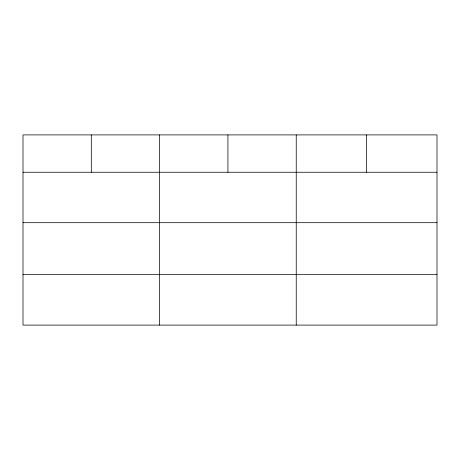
<?xml version="1.0" encoding="UTF-8"?>
<svg xmlns="http://www.w3.org/2000/svg" width="460" height="460" viewBox="0 0 460 460"><rect width="100%" height="100%" fill="white"/><g stroke="black" fill="none" stroke-linecap="round" stroke-linejoin="round"><path stroke-width="0.69" d="M437 222.692L437 134.901L23 134.901L23 325.099L437 325.099L437 222.692L23 222.692M23 172.253L437 172.253M23 274.66L437 274.66M366.62 134.901L366.62 172.253M296.24 134.901L296.24 325.099M227.93 134.901L227.93 172.253M159.62 134.901L159.62 325.099M91.31 134.901L91.31 172.253"/></g></svg>
